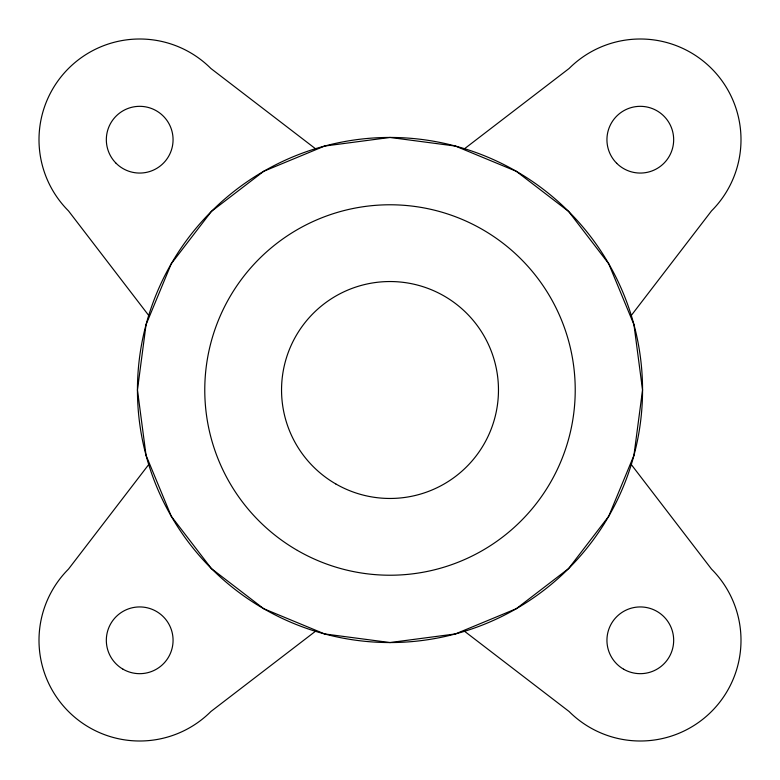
<?xml version="1.0" encoding="UTF-8"?>
<svg xmlns="http://www.w3.org/2000/svg" width="780" height="780" viewBox="0 0 780 780"><rect width="100%" height="100%" fill="white"/><g stroke="black" fill="none" stroke-linecap="round" stroke-linejoin="round"><path stroke-width="1.17" d="M149.458 463.583L68.494 569.098A100.698 100.698 0 0 0 68.494 711.506A100.698 100.698 0 0 0 210.902 711.506L316.417 630.542M630.542 316.417L711.506 210.902A100.698 100.698 0 0 0 711.506 68.494A100.698 100.698 0 0 0 569.098 68.494L463.583 149.458M316.417 149.458L210.902 68.494A100.698 100.698 0 0 0 68.494 68.494A100.698 100.698 0 0 0 68.494 210.902L149.458 316.417M463.583 630.542L569.098 711.506A100.698 100.698 0 0 0 711.506 711.506A100.698 100.698 0 0 0 711.506 569.098L630.542 463.583M146.055 324.636L137.456 390L146.055 455.364L171.288 516.272L211.419 568.581L263.728 608.712L324.636 633.945L390 642.544L455.364 633.945L516.272 608.712L568.581 568.581L608.712 516.272L633.945 455.364L642.544 390L633.945 324.636L608.712 263.728L568.581 211.419L516.272 171.288L455.364 146.055L390 137.456L324.636 146.055L263.728 171.288L211.419 211.419L171.288 263.728L146.055 324.636M616.707 163.293A33.374 33.374 0 0 0 672.535 148.336A33.374 33.374 0 0 0 631.663 107.465A33.374 33.374 0 0 0 616.707 163.293M623.62 669.201A33.374 33.374 0 0 0 673.676 640.302A33.374 33.374 0 0 0 623.62 611.403A33.374 33.374 0 0 0 623.62 669.201M123.006 669.201A33.374 33.374 0 0 0 173.072 640.302A33.374 33.374 0 0 0 123.006 611.403A33.374 33.374 0 0 0 123.006 669.201M116.103 163.293A33.374 33.374 0 0 0 171.931 148.336A33.374 33.374 0 0 0 131.059 107.465A33.374 33.374 0 0 0 116.103 163.293M335.77 483.931A108.469 108.469 0 0 0 498.469 390A108.469 108.469 0 0 0 335.77 296.069A108.469 108.469 0 0 0 335.77 483.931M211.419 568.581A252.544 252.544 0 0 0 633.945 455.364A252.544 252.544 0 0 0 324.636 146.055A252.544 252.544 0 0 0 211.419 568.581M297.385 550.407A185.221 185.221 0 0 0 575.221 390A185.221 185.221 0 0 0 297.385 229.593A185.221 185.221 0 0 0 297.385 550.407"/></g></svg>
